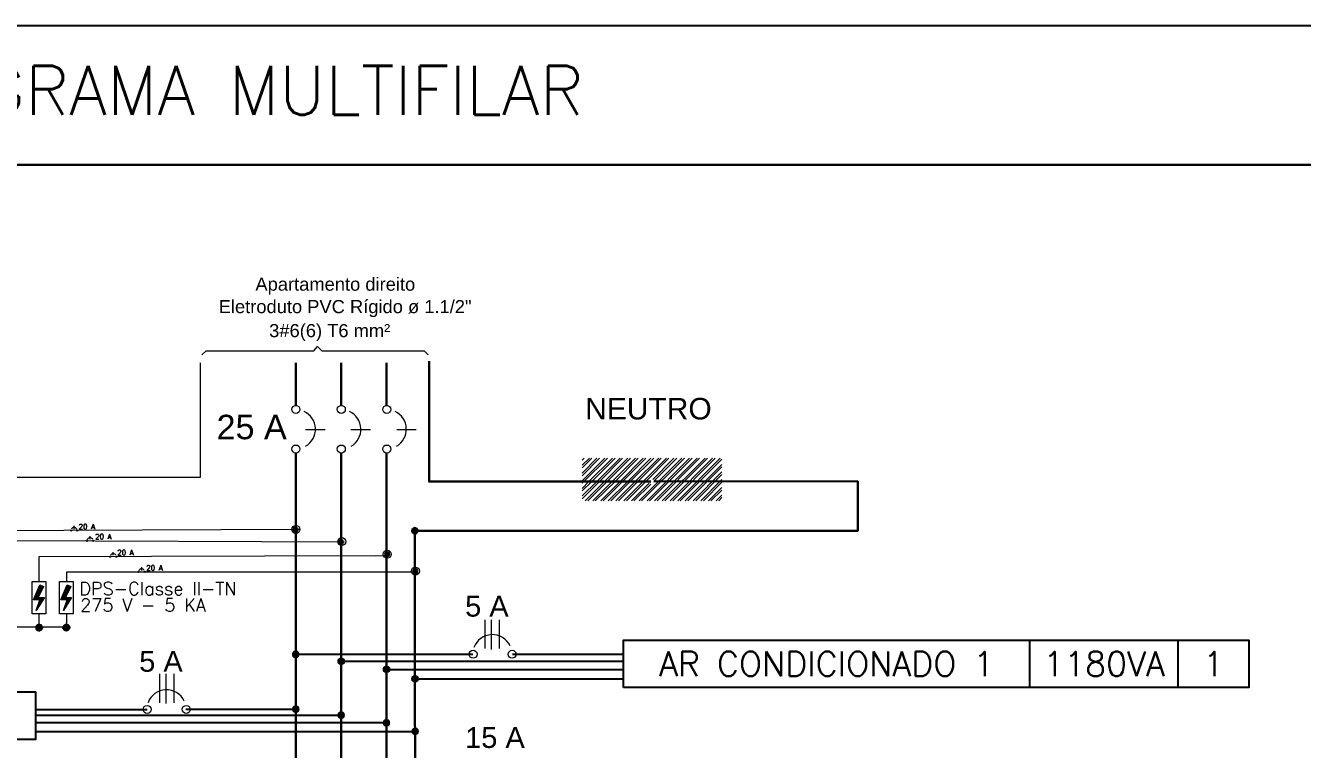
# Model space of a CAD drawing. Header units: metres. Extents: x 2426 to 2593, y 1997 to 2034.
# Drawn here: x 2458.787 to 2463.734, y 2018.359 to 2021.163 of the extents above; entities that cross this region are included whole.
import ezdxf

# ---------------------------------------------------------------- set-up
doc = ezdxf.new("R2010")
doc.units = ezdxf.units.M
doc.linetypes.add('CONTORNO_QUADRO_T', pattern=[0.35, 0.2, -0.15])
for name, color, linetype in [('ELE-TEXTO04', 4, 'CONTORNO_QUADRO_T'), ('PDF3_COTA', 7, 'Continuous'), ('PDF3_DI-Barramento Fase 1', 6, 'Continuous'), ('PDF3_DI-Barramento Fase 2', 6, 'Continuous'), ('PDF3_DI-Barramento Fase 3', 4, 'Continuous'), ('PDF3_DI-Disjuntor', 7, 'Continuous'), ('PDF3_DI-Textos do diagrama', 7, 'Continuous'), ('PDF3_DIAGRAMA', 7, 'Continuous'), ('PDF3_eletrodutos', 3, 'Continuous'), ('PDF3_Text', 7, 'Continuous'), ('VISTA FRONTAL', 7, 'Continuous')]:
    doc.layers.add(name, color=color, linetype=linetype)
doc.layers.add('PDF3_DI-Linhas do diagrama', color=7, linetype='Continuous', true_color=0xdcdcdc)
doc.styles.add('N', font='romans.shx', dxfattribs={"height": 0.13})
doc.styles.add('PDF Arial', font='arial.ttf')

msp = doc.modelspace()

# ---------------------------------------------------------------- linework, layer by layer
at = {"layer": 'PDF3_COTA'}
for p, q in [((2460.0098, 2018.7009), (2461.1023, 2018.7009)), ((2460.2963, 2018.6324), (2461.0989, 2018.6324)), ((2458.8286, 2018.4917), (2460.0059, 2018.4917)), ((2458.8286, 2018.4291), (2460.295, 2018.4291))]:
    msp.add_line(p, q, dxfattribs=at)
at = {"layer": 'PDF3_COTA', "lineweight": 25}
for points in [[(2461.1032, 2018.599), (2461.1032, 2018.7816), (2463.5266, 2018.7816), (2463.5266, 2018.599), (2461.2711, 2018.599)], [(2456.4217, 2018.3974), (2456.4217, 2018.5816), (2458.8257, 2018.5816), (2458.8257, 2018.3974)]]:
    msp.add_lwpolyline(points, close=True, dxfattribs=at)
for points in [[(2462.678, 2018.599), (2462.678, 2018.7816)], [(2463.2524, 2018.599), (2463.2524, 2018.7816)], [(2459.8414, 2018.7278), (2460.5195, 2018.7278)], [(2460.6733, 2018.7278), (2461.1032, 2018.7278)], [(2460.1849, 2018.6691), (2461.1032, 2018.6691)], [(2458.8257, 2018.5142), (2459.2577, 2018.5142)], [(2459.8352, 2018.5142), (2459.408, 2018.5142)], [(2460.1835, 2018.462), (2458.8257, 2018.462)]]:
    msp.add_lwpolyline(points, dxfattribs=at)
at = {"layer": 'PDF3_DI-Barramento Fase 1', "lineweight": 30}
for points in [[(2459.8332, 2019.8559), (2459.8332, 2019.6896)], [(2460.0093, 2019.8559), (2460.0093, 2019.6896)], [(2460.1853, 2019.8559), (2460.1853, 2019.6896)], [(2459.8332, 2019.507), (2459.8332, 2015.8688), (2459.8332, 2015.8688)]]:
    msp.add_lwpolyline(points, dxfattribs=at)
at = {"layer": 'PDF3_DI-Barramento Fase 2', "lineweight": 30}
msp.add_lwpolyline([(2460.0093, 2019.507), (2460.0093, 2015.8902), (2460.0093, 2015.8902)], dxfattribs=at)
at = {"layer": 'PDF3_DI-Barramento Fase 3', "lineweight": 30}
for points in [[(2460.35, 2019.8624), (2460.35, 2019.3962), (2461.2091, 2019.3962)], [(2461.2205, 2019.3962), (2462.0112, 2019.3978), (2462.0112, 2019.2054), (2460.3842, 2019.2054)], [(2460.7967, 2019.2054), (2460.2946, 2019.2054), (2460.2962, 2017.6893), (2460.2962, 2015.8688), (2460.2962, 2015.8688)]]:
    msp.add_lwpolyline(points, dxfattribs=at)
at = {"layer": 'PDF3_DI-Barramento Fase 3', "color": 6, "lineweight": 30}
msp.add_lwpolyline([(2460.1853, 2019.507), (2460.1853, 2015.8795), (2460.1853, 2016.3134)], dxfattribs=at)
at = {"layer": 'PDF3_DI-Disjuntor', "transparency": 33554559}
for points in [[(2458.8404, 2018.9902), (2458.8355, 2018.9478), (2458.8224, 2018.9478)], [(2458.8567, 2018.9902), (2458.8404, 2018.9902), (2458.8355, 2018.9478)], [(2458.842, 2018.9968), (2458.8567, 2018.9902), (2458.8404, 2018.9902)], [(2458.9447, 2018.9902), (2458.9414, 2018.9478), (2458.9284, 2018.9478)], [(2458.9626, 2018.9902), (2458.9447, 2018.9902), (2458.9414, 2018.9478)], [(2458.948, 2018.9968), (2458.9626, 2018.9902), (2458.9447, 2018.9902)], [(2458.8224, 2018.9478), (2458.8534, 2018.9381), (2458.8175, 2018.9381)], [(2458.8599, 2018.9478), (2458.8224, 2018.9478), (2458.8534, 2018.9381)], [(2458.842, 2018.9381), (2458.8534, 2018.9381), (2458.8273, 2018.8973)], [(2458.9284, 2018.9478), (2458.9578, 2018.9381), (2458.9235, 2018.9381)], [(2458.9643, 2018.9478), (2458.9284, 2018.9478), (2458.9578, 2018.9381)], [(2458.948, 2018.9381), (2458.9578, 2018.9381), (2458.9333, 2018.8973)]]:
    msp.add_solid(points, dxfattribs=at)
at = {"layer": 'PDF3_DI-Linhas do diagrama', "lineweight": 20}
for centre in [(2459.834, 2019.2111), (2460.0117, 2019.1639), (2460.1878, 2019.1149), (2460.297, 2019.0497)]:
    msp.add_circle(centre, 0.0155, dxfattribs=at)
at = {"layer": 'PDF3_DI-Linhas do diagrama', "transparency": 33554559}
for points in [[(2459.8234, 2019.2185), (2459.8332, 2019.2103), (2459.8202, 2019.2103)], [(2459.8202, 2019.2103), (2459.8234, 2019.2022), (2459.8332, 2019.2103)], [(2459.8332, 2019.2234), (2459.8234, 2019.2185), (2459.8332, 2019.2103)], [(2459.8234, 2019.2022), (2459.8332, 2019.2103), (2459.8332, 2019.1973)], [(2459.8332, 2019.2103), (2459.8414, 2019.2185), (2459.8332, 2019.2234)], [(2459.8462, 2019.2103), (2459.8332, 2019.2103), (2459.8414, 2019.2185)], [(2459.8332, 2019.2103), (2459.8332, 2019.1973), (2459.8414, 2019.2022)], [(2459.8414, 2019.2022), (2459.8462, 2019.2103), (2459.8332, 2019.2103)], [(2459.9995, 2019.1712), (2460.0093, 2019.163), (2459.9962, 2019.163)], [(2459.9962, 2019.163), (2459.9995, 2019.1533), (2460.0093, 2019.163)], [(2460.0093, 2019.1745), (2459.9995, 2019.1712), (2460.0093, 2019.163)], [(2459.9995, 2019.1533), (2460.0093, 2019.163), (2460.0093, 2019.15)], [(2460.0093, 2019.163), (2460.0174, 2019.1712), (2460.0093, 2019.1745)], [(2460.0207, 2019.163), (2460.0093, 2019.163), (2460.0174, 2019.1712)], [(2460.0093, 2019.163), (2460.0093, 2019.15), (2460.0174, 2019.1533)], [(2460.0174, 2019.1533), (2460.0207, 2019.163), (2460.0093, 2019.163)], [(2460.1788, 2019.1239), (2460.1886, 2019.1158), (2460.1756, 2019.1158)], [(2460.1756, 2019.1158), (2460.1788, 2019.106), (2460.1886, 2019.1158)], [(2460.1886, 2019.1272), (2460.1788, 2019.1239), (2460.1886, 2019.1158)], [(2460.1788, 2019.106), (2460.1886, 2019.1158), (2460.1886, 2019.1027)], [(2460.1886, 2019.1158), (2460.1967, 2019.1239), (2460.1886, 2019.1272)], [(2460.2, 2019.1158), (2460.1886, 2019.1158), (2460.1967, 2019.1239)], [(2460.1886, 2019.1158), (2460.1886, 2019.1027), (2460.1967, 2019.106)], [(2460.1967, 2019.106), (2460.2, 2019.1158), (2460.1886, 2019.1158)], [(2460.288, 2019.0587), (2460.2978, 2019.0489), (2460.2848, 2019.0489)], [(2460.2848, 2019.0489), (2460.288, 2019.0408), (2460.2978, 2019.0489)], [(2460.2978, 2019.062), (2460.288, 2019.0587), (2460.2978, 2019.0489)], [(2460.288, 2019.0408), (2460.2978, 2019.0489), (2460.2978, 2019.0359)], [(2460.2978, 2019.0489), (2460.306, 2019.0587), (2460.2978, 2019.062)], [(2460.3092, 2019.0489), (2460.2978, 2019.0489), (2460.306, 2019.0587)], [(2460.2978, 2019.0489), (2460.2978, 2019.0359), (2460.306, 2019.0408)], [(2460.306, 2019.0408), (2460.3092, 2019.0489), (2460.2978, 2019.0489)], [(2459.8332, 2018.7278), (2459.8202, 2018.7343), (2459.8185, 2018.7278)], [(2459.825, 2018.7408), (2459.8332, 2018.7278), (2459.8202, 2018.7343)], [(2459.8332, 2018.7424), (2459.825, 2018.7408), (2459.8332, 2018.7278)], [(2459.8332, 2018.7278), (2459.8414, 2018.7408), (2459.8332, 2018.7424)], [(2459.8462, 2018.7343), (2459.8332, 2018.7278), (2459.8414, 2018.7408)], [(2459.8479, 2018.7278), (2459.8462, 2018.7343), (2459.8332, 2018.7278)], [(2459.8185, 2018.7278), (2459.8202, 2018.7196), (2459.8332, 2018.7278)], [(2459.8202, 2018.7196), (2459.8332, 2018.7278), (2459.825, 2018.7131)], [(2459.8332, 2018.7278), (2459.825, 2018.7131), (2459.8332, 2018.7115)], [(2459.8332, 2018.7115), (2459.8414, 2018.7131), (2459.8332, 2018.7278)], [(2459.8414, 2018.7131), (2459.8332, 2018.7278), (2459.8462, 2018.7196)], [(2459.8332, 2018.7278), (2459.8462, 2018.7196), (2459.8479, 2018.7278)], [(2460.0088, 2018.7004), (2459.9958, 2018.7085), (2459.9942, 2018.7004)], [(2459.9942, 2018.7004), (2459.9958, 2018.6922), (2460.0088, 2018.7004)], [(2460.0023, 2018.7134), (2460.0088, 2018.7004), (2459.9958, 2018.7085)], [(2459.9958, 2018.6922), (2460.0088, 2018.7004), (2460.0023, 2018.6873)], [(2460.0088, 2018.7151), (2460.0023, 2018.7134), (2460.0088, 2018.7004)], [(2460.0088, 2018.7004), (2460.0023, 2018.6873), (2460.0088, 2018.6857)], [(2460.0088, 2018.7004), (2460.017, 2018.7134), (2460.0088, 2018.7151)], [(2460.0235, 2018.7085), (2460.0088, 2018.7004), (2460.017, 2018.7134)], [(2460.0251, 2018.7004), (2460.0235, 2018.7085), (2460.0088, 2018.7004)], [(2460.0088, 2018.6857), (2460.017, 2018.6873), (2460.0088, 2018.7004)], [(2460.017, 2018.6873), (2460.0088, 2018.7004), (2460.0235, 2018.6922)], [(2460.0088, 2018.7004), (2460.0235, 2018.6922), (2460.0251, 2018.7004)], [(2460.1844, 2018.6839), (2460.1779, 2018.6823), (2460.1844, 2018.6692)], [(2460.1844, 2018.6692), (2460.1926, 2018.6823), (2460.1844, 2018.6839)], [(2460.1844, 2018.6692), (2460.1714, 2018.6774), (2460.1697, 2018.6692)], [(2460.1697, 2018.6692), (2460.1714, 2018.6611), (2460.1844, 2018.6692)], [(2460.1779, 2018.6823), (2460.1844, 2018.6692), (2460.1714, 2018.6774)], [(2460.1714, 2018.6611), (2460.1844, 2018.6692), (2460.1779, 2018.6562)], [(2460.1844, 2018.6692), (2460.1779, 2018.6562), (2460.1844, 2018.6546)], [(2460.1991, 2018.6774), (2460.1844, 2018.6692), (2460.1926, 2018.6823)], [(2460.2007, 2018.6692), (2460.1991, 2018.6774), (2460.1844, 2018.6692)], [(2460.1844, 2018.6546), (2460.1926, 2018.6562), (2460.1844, 2018.6692)], [(2460.1926, 2018.6562), (2460.1844, 2018.6692), (2460.1991, 2018.6611)], [(2460.1844, 2018.6692), (2460.1991, 2018.6611), (2460.2007, 2018.6692)], [(2460.2949, 2018.6327), (2460.2819, 2018.6408), (2460.2802, 2018.6327)], [(2460.2884, 2018.6457), (2460.2949, 2018.6327), (2460.2819, 2018.6408)], [(2460.2949, 2018.6473), (2460.2884, 2018.6457), (2460.2949, 2018.6327)], [(2460.2949, 2018.6327), (2460.3031, 2018.6457), (2460.2949, 2018.6473)], [(2460.3096, 2018.6408), (2460.2949, 2018.6327), (2460.3031, 2018.6457)], [(2460.3112, 2018.6327), (2460.3096, 2018.6408), (2460.2949, 2018.6327)], [(2460.2802, 2018.6327), (2460.2819, 2018.6245), (2460.2949, 2018.6327)], [(2460.2819, 2018.6245), (2460.2949, 2018.6327), (2460.2884, 2018.6196)], [(2460.2949, 2018.6327), (2460.2884, 2018.6196), (2460.2949, 2018.618)], [(2460.2949, 2018.618), (2460.3031, 2018.6196), (2460.2949, 2018.6327)], [(2460.3031, 2018.6196), (2460.2949, 2018.6327), (2460.3096, 2018.6245)], [(2460.2949, 2018.6327), (2460.3096, 2018.6245), (2460.3112, 2018.6327)], [(2459.8336, 2018.5149), (2459.8206, 2018.523), (2459.8189, 2018.5149)], [(2459.8189, 2018.5149), (2459.8206, 2018.5067), (2459.8336, 2018.5149)], [(2459.8254, 2018.5279), (2459.8336, 2018.5149), (2459.8206, 2018.523)], [(2459.8206, 2018.5067), (2459.8336, 2018.5149), (2459.8254, 2018.5018)], [(2459.8336, 2018.5295), (2459.8254, 2018.5279), (2459.8336, 2018.5149)], [(2459.8336, 2018.5149), (2459.8254, 2018.5018), (2459.8336, 2018.5002)], [(2459.8336, 2018.5149), (2459.8418, 2018.5279), (2459.8336, 2018.5295)], [(2459.8466, 2018.523), (2459.8336, 2018.5149), (2459.8418, 2018.5279)], [(2459.8483, 2018.5149), (2459.8466, 2018.523), (2459.8336, 2018.5149)], [(2459.8336, 2018.5002), (2459.8418, 2018.5018), (2459.8336, 2018.5149)], [(2459.8418, 2018.5018), (2459.8336, 2018.5149), (2459.8466, 2018.5067)], [(2459.8336, 2018.5149), (2459.8466, 2018.5067), (2459.8483, 2018.5149)], [(2460.0093, 2018.4917), (2459.9963, 2018.4999), (2459.9946, 2018.4917)], [(2459.9946, 2018.4917), (2459.9963, 2018.4836), (2460.0093, 2018.4917)], [(2460.0012, 2018.5048), (2460.0093, 2018.4917), (2459.9963, 2018.4999)], [(2459.9963, 2018.4836), (2460.0093, 2018.4917), (2460.0012, 2018.4787)], [(2460.0093, 2018.5064), (2460.0012, 2018.5048), (2460.0093, 2018.4917)], [(2460.0093, 2018.4917), (2460.0012, 2018.4787), (2460.0093, 2018.4771)], [(2460.0093, 2018.4917), (2460.0175, 2018.5048), (2460.0093, 2018.5064)], [(2460.0224, 2018.4999), (2460.0093, 2018.4917), (2460.0175, 2018.5048)], [(2460.024, 2018.4917), (2460.0224, 2018.4999), (2460.0093, 2018.4917)], [(2460.0093, 2018.4771), (2460.0175, 2018.4787), (2460.0093, 2018.4917)], [(2460.0175, 2018.4787), (2460.0093, 2018.4917), (2460.0224, 2018.4836)], [(2460.0093, 2018.4917), (2460.0224, 2018.4836), (2460.024, 2018.4917)], [(2460.1848, 2018.462), (2460.1717, 2018.4702), (2460.1701, 2018.462)], [(2460.1701, 2018.462), (2460.1717, 2018.4539), (2460.1848, 2018.462)], [(2460.1766, 2018.4751), (2460.1848, 2018.462), (2460.1717, 2018.4702)], [(2460.1717, 2018.4539), (2460.1848, 2018.462), (2460.1766, 2018.449)], [(2460.1848, 2018.4767), (2460.1766, 2018.4751), (2460.1848, 2018.462)], [(2460.1848, 2018.462), (2460.1766, 2018.449), (2460.1848, 2018.4474)], [(2460.1848, 2018.462), (2460.1929, 2018.4751), (2460.1848, 2018.4767)], [(2460.1978, 2018.4702), (2460.1848, 2018.462), (2460.1929, 2018.4751)], [(2460.1994, 2018.462), (2460.1978, 2018.4702), (2460.1848, 2018.462)], [(2460.1848, 2018.4474), (2460.1929, 2018.449), (2460.1848, 2018.462)], [(2460.1929, 2018.449), (2460.1848, 2018.462), (2460.1978, 2018.4539)], [(2460.1848, 2018.462), (2460.1978, 2018.4539), (2460.1994, 2018.462)], [(2460.2962, 2018.4291), (2460.2832, 2018.4372), (2460.2815, 2018.4291)], [(2460.288, 2018.4421), (2460.2962, 2018.4291), (2460.2832, 2018.4372)], [(2460.2962, 2018.4437), (2460.288, 2018.4421), (2460.2962, 2018.4291)], [(2460.2962, 2018.4291), (2460.3043, 2018.4421), (2460.2962, 2018.4437)], [(2460.3092, 2018.4372), (2460.2962, 2018.4291), (2460.3043, 2018.4421)], [(2460.3109, 2018.4291), (2460.3092, 2018.4372), (2460.2962, 2018.4291)], [(2460.2815, 2018.4291), (2460.2832, 2018.4209), (2460.2962, 2018.4291)], [(2460.2832, 2018.4209), (2460.2962, 2018.4291), (2460.288, 2018.416)], [(2460.2962, 2018.4291), (2460.288, 2018.416), (2460.2962, 2018.4144)], [(2460.2962, 2018.4144), (2460.3043, 2018.416), (2460.2962, 2018.4291)], [(2460.3043, 2018.416), (2460.2962, 2018.4291), (2460.3092, 2018.4209)], [(2460.2962, 2018.4291), (2460.3092, 2018.4209), (2460.3109, 2018.4291)]]:
    msp.add_solid(points, dxfattribs=at)
at = {"layer": 'PDF3_DI-Textos do diagrama', "lineweight": 20}
msp.add_lwpolyline([(2459.4697, 2019.8869), (2459.486, 2019.9032), (2459.9033, 2019.9032), (2459.918, 2019.9195), (2459.9343, 2019.9032), (2460.3304, 2019.9032), (2460.3467, 2019.8869)], dxfattribs=at)
for points in [[(2458.8567, 2018.9902), (2458.8355, 2018.9478), (2458.8599, 2018.9478), (2458.8273, 2018.8973), (2458.842, 2018.9381), (2458.8175, 2018.9381), (2458.842, 2018.9968)], [(2458.9626, 2018.9902), (2458.9414, 2018.9478), (2458.9643, 2018.9478), (2458.9333, 2018.8973), (2458.948, 2018.9381), (2458.9235, 2018.9381), (2458.948, 2018.9968)]]:
    msp.add_lwpolyline(points, close=True, dxfattribs=at)
at = {"layer": 'PDF3_DIAGRAMA', "color": 1, "lineweight": 5}
for points in [[(2459.8707, 2019.5983), (2459.9473, 2019.5983)], [(2460.0468, 2019.5983), (2460.1234, 2019.5983)], [(2460.2245, 2019.5983), (2460.2995, 2019.5983)], [(2458.9753, 2019.2125), (2458.9753, 2019.2244)], [(2459.0366, 2019.173), (2459.0366, 2019.1849)], [(2459.1267, 2019.1112), (2459.1267, 2019.1231)], [(2459.2366, 2019.0524), (2459.2366, 2019.0644)], [(2460.567, 2018.7493), (2460.567, 2018.8605)], [(2460.592, 2018.7465), (2460.592, 2018.8605)], [(2460.6226, 2018.7493), (2460.6226, 2018.8605)], [(2459.3063, 2018.54), (2459.3063, 2018.6512)], [(2459.3313, 2018.5372), (2459.3313, 2018.6512)], [(2459.3619, 2018.54), (2459.3619, 2018.6512)]]:
    msp.add_lwpolyline(points, dxfattribs=at)
at = {"layer": 'PDF3_DIAGRAMA', "lineweight": 5}
for points in [[(2459.8479, 2019.2103), (2458.6284, 2019.2054), (2458.6284, 2019.0098)], [(2460.0223, 2019.1614), (2458.7344, 2019.1663), (2458.7344, 2019.0098)], [(2460.1495, 2019.1092), (2458.8387, 2019.1044), (2458.8387, 2019.0098)], [(2460.1429, 2019.1092), (2460.1951, 2019.1109)], [(2460.2946, 2019.0457), (2458.9447, 2019.0457), (2458.9447, 2019.0098)]]:
    msp.add_lwpolyline(points, dxfattribs=at)
at = {"layer": 'PDF3_DIAGRAMA', "color": 1, "lineweight": 5}
for points in [[(2458.8127, 2019.0098), (2458.8648, 2019.0098), (2458.8648, 2018.8843), (2458.8127, 2018.8843)], [(2458.9186, 2019.0098), (2458.9708, 2019.0098), (2458.9708, 2018.8843), (2458.9186, 2018.8843)]]:
    msp.add_lwpolyline(points, close=True, dxfattribs=at)
for centre, radius in [((2459.834, 2019.6758), 0.0155), ((2460.0101, 2019.6758), 0.0155), ((2460.1862, 2019.6758), 0.0155), ((2459.834, 2019.5225), 0.0155), ((2460.0101, 2019.5225), 0.0155), ((2460.1862, 2019.5225), 0.0155), ((2458.9632, 2019.2068), 0.00241), ((2458.9871, 2019.2068), 0.00241), ((2459.0245, 2019.1672), 0.00241), ((2459.0484, 2019.1672), 0.00241), ((2459.1146, 2019.1055), 0.00241), ((2459.1385, 2019.1055), 0.00241), ((2459.2245, 2019.0467), 0.00241), ((2459.2484, 2019.0467), 0.00241), ((2460.5204, 2018.7278), 0.0155), ((2460.672, 2018.7278), 0.0155), ((2459.2577, 2018.5142), 0.0155), ((2459.4093, 2018.5142), 0.0155)]:
    msp.add_circle(centre, radius, dxfattribs=at)
for centre, radius, start, end in [((2459.834, 2019.5991), 0.0758, 299.9965, 65.001), ((2460.0101, 2019.5991), 0.0758, 299.9965, 65.001), ((2460.1862, 2019.5991), 0.0758, 299.9965, 65.001), ((2458.9751, 2019.2068), 0.0118, 29.9965, 155.001), ((2459.0365, 2019.1672), 0.0118, 29.9965, 155.001), ((2459.1266, 2019.1055), 0.0118, 29.9965, 155.001), ((2459.2365, 2019.0467), 0.0118, 29.9965, 155.001), ((2460.5953, 2018.7278), 0.0758, 24.9999, 159.9994), ((2459.3327, 2018.5142), 0.0758, 24.9999, 159.9994)]:
    msp.add_arc(centre, radius, start, end, dxfattribs=at)
at = {"layer": 'PDF3_eletrodutos', "lineweight": 9}
for points in [[(2458.4524, 2019.4141), (2459.4648, 2019.4141), (2459.4648, 2019.8559)], [(2458.8387, 2018.8843), (2458.8387, 2018.8305)], [(2458.9447, 2018.8843), (2458.9447, 2018.8305)], [(2458.6382, 2018.8288), (2458.7295, 2018.8337), (2458.948, 2018.8337)]]:
    msp.add_lwpolyline(points, dxfattribs=at)
at = {"layer": 'PDF3_eletrodutos', "color": 4, "lineweight": 9}
for points in [[(2460.9434, 2019.4597), (2460.9711, 2019.4875)], [(2460.9434, 2019.4288), (2461.0005, 2019.4875)], [(2460.9434, 2019.3994), (2461.0314, 2019.4875)], [(2460.9434, 2019.3701), (2460.9695, 2019.3962), (2461.0608, 2019.4875)], [(2460.9434, 2019.3407), (2461.0005, 2019.3962), (2461.0901, 2019.4875)], [(2460.9434, 2019.4793), (2460.9516, 2019.4875)], [(2460.9434, 2019.45), (2460.9809, 2019.4875)], [(2460.9434, 2019.419), (2461.0102, 2019.4875)], [(2460.9434, 2019.3896), (2460.9499, 2019.3962), (2461.0412, 2019.4875)], [(2460.9434, 2019.3603), (2460.9809, 2019.3962), (2461.0706, 2019.4875)], [(2460.9434, 2019.3293), (2461.0102, 2019.3962), (2461.0999, 2019.4875)], [(2460.9548, 2019.3212), (2461.0298, 2019.3962), (2461.1195, 2019.4875)], [(2460.9646, 2019.3212), (2461.0396, 2019.3962), (2461.1309, 2019.4875)], [(2460.9842, 2019.3212), (2461.0592, 2019.3962), (2461.1504, 2019.4875)], [(2460.9939, 2019.3212), (2461.0706, 2019.3962), (2461.1602, 2019.4875)], [(2461.0151, 2019.3212), (2461.0901, 2019.3962), (2461.1798, 2019.4875)], [(2461.0249, 2019.3212), (2461.0999, 2019.3962), (2461.1896, 2019.4875)], [(2461.0445, 2019.3212), (2461.1195, 2019.3962), (2461.2091, 2019.4875)], [(2461.0543, 2019.3212), (2461.1293, 2019.3962), (2461.2205, 2019.4875)], [(2461.0738, 2019.3212), (2461.1488, 2019.3962), (2461.2401, 2019.4875)], [(2461.0836, 2019.3212), (2461.1586, 2019.3962), (2461.2499, 2019.4875)], [(2461.1048, 2019.3212), (2461.1798, 2019.3962), (2461.2695, 2019.4875)], [(2461.1146, 2019.3212), (2461.1896, 2019.3962), (2461.2792, 2019.4875)], [(2461.1635, 2019.3212), (2461.3298, 2019.4875)], [(2461.1733, 2019.3212), (2461.3396, 2019.4875)], [(2461.1945, 2019.3212), (2461.3591, 2019.4875)], [(2461.2042, 2019.3212), (2461.3689, 2019.4875)], [(2461.2173, 2019.4043), (2461.2988, 2019.4875)], [(2461.2205, 2019.3978), (2461.3102, 2019.4875)], [(2461.2238, 2019.3212), (2461.3885, 2019.4875)], [(2461.2336, 2019.3212), (2461.3982, 2019.4875)], [(2461.2532, 2019.3212), (2461.4194, 2019.4875)], [(2461.2629, 2019.3212), (2461.4292, 2019.4875)], [(2461.2841, 2019.3212), (2461.4488, 2019.4875)], [(2461.2939, 2019.3212), (2461.4586, 2019.4875)], [(2461.3135, 2019.3212), (2461.4781, 2019.4875)], [(2461.3233, 2019.3212), (2461.4847, 2019.4826)], [(2461.3428, 2019.3212), (2461.4847, 2019.463)], [(2461.3526, 2019.3212), (2461.4847, 2019.4532)], [(2461.3738, 2019.3212), (2461.4847, 2019.4337)], [(2461.1341, 2019.3212), (2461.2026, 2019.3896)], [(2461.1439, 2019.3212), (2461.2091, 2019.3864)], [(2461.3836, 2019.3212), (2461.4847, 2019.4239)], [(2461.4031, 2019.3212), (2461.4847, 2019.4043)], [(2461.4129, 2019.3212), (2461.4847, 2019.3945)], [(2461.4325, 2019.3212), (2461.4847, 2019.3733)], [(2461.4423, 2019.3212), (2461.4847, 2019.3636)], [(2461.4618, 2019.3212), (2461.4847, 2019.344)], [(2461.4732, 2019.3212), (2461.4847, 2019.3342)], [(2460.7885, 2019.2054), (2460.288, 2019.2054), (2460.7885, 2019.2054)], [(2460.3842, 2019.2054), (2460.2946, 2019.2054), (2460.7967, 2019.2054), (2460.2946, 2019.2054)]]:
    msp.add_lwpolyline(points, dxfattribs=at)
at = {"layer": 'PDF3_eletrodutos', "lineweight": 9}
for points in [[(2458.8518, 2018.8305), (2458.8518, 2018.8288), (2458.8502, 2018.8256), (2458.8502, 2018.8239), (2458.8485, 2018.8223), (2458.8469, 2018.8207), (2458.8436, 2018.8191), (2458.842, 2018.8191), (2458.8404, 2018.8174), (2458.8371, 2018.8191), (2458.8355, 2018.8191), (2458.8322, 2018.8191), (2458.8306, 2018.8207), (2458.829, 2018.8223), (2458.8273, 2018.8256), (2458.8273, 2018.8272), (2458.8273, 2018.8288), (2458.8273, 2018.8321), (2458.8273, 2018.8337), (2458.8273, 2018.837), (2458.829, 2018.8386), (2458.8306, 2018.8403), (2458.8322, 2018.8419), (2458.8355, 2018.8435), (2458.8371, 2018.8435), (2458.8404, 2018.8435), (2458.842, 2018.8435), (2458.8436, 2018.8419), (2458.8469, 2018.8419), (2458.8485, 2018.8403), (2458.8502, 2018.837), (2458.8502, 2018.8354), (2458.8518, 2018.8337), (2458.8518, 2018.8305), (2458.8518, 2018.8337), (2458.8502, 2018.8354), (2458.8502, 2018.837), (2458.8485, 2018.8403), (2458.8469, 2018.8419), (2458.8436, 2018.8419), (2458.842, 2018.8435), (2458.8404, 2018.8435), (2458.8371, 2018.8435), (2458.8355, 2018.8435), (2458.8322, 2018.8419), (2458.8306, 2018.8403), (2458.829, 2018.8386), (2458.8273, 2018.837), (2458.8273, 2018.8337), (2458.8273, 2018.8321), (2458.8273, 2018.8288), (2458.8273, 2018.8272), (2458.8273, 2018.8256), (2458.829, 2018.8223), (2458.8306, 2018.8207), (2458.8322, 2018.8191), (2458.8355, 2018.8191), (2458.8371, 2018.8191), (2458.8404, 2018.8174), (2458.842, 2018.8191), (2458.8436, 2018.8191), (2458.8469, 2018.8207), (2458.8485, 2018.8223), (2458.8502, 2018.8239), (2458.8502, 2018.8256), (2458.8518, 2018.8288)], [(2458.9578, 2018.8305), (2458.9578, 2018.8288), (2458.9561, 2018.8256), (2458.9545, 2018.8239), (2458.9545, 2018.8223), (2458.9512, 2018.8207), (2458.9496, 2018.8191), (2458.948, 2018.8191), (2458.9447, 2018.8174), (2458.9431, 2018.8191), (2458.9398, 2018.8191), (2458.9382, 2018.8191), (2458.9366, 2018.8207), (2458.9349, 2018.8223), (2458.9333, 2018.8256), (2458.9317, 2018.8272), (2458.9317, 2018.8288), (2458.9317, 2018.8321), (2458.9317, 2018.8337), (2458.9333, 2018.837), (2458.9349, 2018.8386), (2458.9366, 2018.8403), (2458.9382, 2018.8419), (2458.9398, 2018.8435), (2458.9431, 2018.8435), (2458.9447, 2018.8435), (2458.948, 2018.8435), (2458.9496, 2018.8419), (2458.9512, 2018.8419), (2458.9545, 2018.8403), (2458.9545, 2018.837), (2458.9561, 2018.8354), (2458.9578, 2018.8337), (2458.9578, 2018.8305), (2458.9578, 2018.8337), (2458.9561, 2018.8354), (2458.9545, 2018.837), (2458.9545, 2018.8403), (2458.9512, 2018.8419), (2458.9496, 2018.8419), (2458.948, 2018.8435), (2458.9447, 2018.8435), (2458.9431, 2018.8435), (2458.9398, 2018.8435), (2458.9382, 2018.8419), (2458.9366, 2018.8403), (2458.9349, 2018.8386), (2458.9333, 2018.837), (2458.9317, 2018.8337), (2458.9317, 2018.8321), (2458.9317, 2018.8288), (2458.9317, 2018.8272), (2458.9333, 2018.8256), (2458.9349, 2018.8223), (2458.9366, 2018.8207), (2458.9382, 2018.8191), (2458.9398, 2018.8191), (2458.9431, 2018.8191), (2458.9447, 2018.8174), (2458.948, 2018.8191), (2458.9496, 2018.8191), (2458.9512, 2018.8207), (2458.9545, 2018.8223), (2458.9545, 2018.8239), (2458.9561, 2018.8256), (2458.9578, 2018.8288)]]:
    msp.add_lwpolyline(points, close=True, dxfattribs=at)
at = {"layer": 'PDF3_eletrodutos', "color": 4, "transparency": 33554559}
for points in [[(2460.2946, 2019.2054), (2460.2815, 2019.2136), (2460.2799, 2019.2054)], [(2460.2946, 2019.2054), (2460.2815, 2019.2136), (2460.2799, 2019.2054)], [(2460.2946, 2019.2054), (2460.2815, 2019.2136), (2460.2799, 2019.2054)], [(2460.2799, 2019.2054), (2460.2815, 2019.1989), (2460.2946, 2019.2054)], [(2460.2799, 2019.2054), (2460.2815, 2019.1989), (2460.2946, 2019.2054)], [(2460.2799, 2019.2054), (2460.2815, 2019.1989), (2460.2946, 2019.2054)], [(2460.288, 2019.2185), (2460.2946, 2019.2054), (2460.2815, 2019.2136)], [(2460.288, 2019.2185), (2460.2946, 2019.2054), (2460.2815, 2019.2136)], [(2460.288, 2019.2185), (2460.2946, 2019.2054), (2460.2815, 2019.2136)], [(2460.2815, 2019.1989), (2460.2946, 2019.2054), (2460.288, 2019.1924)], [(2460.2815, 2019.1989), (2460.2946, 2019.2054), (2460.288, 2019.1924)], [(2460.2815, 2019.1989), (2460.2946, 2019.2054), (2460.288, 2019.1924)], [(2460.2946, 2019.2217), (2460.288, 2019.2185), (2460.2946, 2019.2054)], [(2460.2946, 2019.2217), (2460.288, 2019.2185), (2460.2946, 2019.2054)], [(2460.2946, 2019.2217), (2460.288, 2019.2185), (2460.2946, 2019.2054)], [(2460.2946, 2019.2054), (2460.288, 2019.1924), (2460.2946, 2019.1908)], [(2460.2946, 2019.2054), (2460.288, 2019.1924), (2460.2946, 2019.1908)], [(2460.2946, 2019.2054), (2460.288, 2019.1924), (2460.2946, 2019.1908)], [(2460.2946, 2019.2054), (2460.3027, 2019.2185), (2460.2946, 2019.2217)], [(2460.2946, 2019.2054), (2460.3027, 2019.2185), (2460.2946, 2019.2217)], [(2460.2946, 2019.2054), (2460.3027, 2019.2185), (2460.2946, 2019.2217)], [(2460.3076, 2019.2136), (2460.2946, 2019.2054), (2460.3027, 2019.2185)], [(2460.3076, 2019.2136), (2460.2946, 2019.2054), (2460.3027, 2019.2185)], [(2460.3076, 2019.2136), (2460.2946, 2019.2054), (2460.3027, 2019.2185)], [(2460.3109, 2019.2054), (2460.3076, 2019.2136), (2460.2946, 2019.2054)], [(2460.3109, 2019.2054), (2460.3076, 2019.2136), (2460.2946, 2019.2054)], [(2460.3109, 2019.2054), (2460.3076, 2019.2136), (2460.2946, 2019.2054)], [(2460.2946, 2019.1908), (2460.3027, 2019.1924), (2460.2946, 2019.2054)], [(2460.3027, 2019.1924), (2460.2946, 2019.2054), (2460.3076, 2019.1989)], [(2460.2946, 2019.2054), (2460.3076, 2019.1989), (2460.3109, 2019.2054)], [(2460.2946, 2019.1908), (2460.3027, 2019.1924), (2460.2946, 2019.2054)], [(2460.3027, 2019.1924), (2460.2946, 2019.2054), (2460.3076, 2019.1989)], [(2460.2946, 2019.2054), (2460.3076, 2019.1989), (2460.3109, 2019.2054)], [(2460.2946, 2019.1908), (2460.3027, 2019.1924), (2460.2946, 2019.2054)], [(2460.3027, 2019.1924), (2460.2946, 2019.2054), (2460.3076, 2019.1989)], [(2460.2946, 2019.2054), (2460.3076, 2019.1989), (2460.3109, 2019.2054)]]:
    msp.add_solid(points, dxfattribs=at)
at = {"layer": 'PDF3_eletrodutos', "transparency": 33554559}
for points in [[(2458.8306, 2018.8403), (2458.8387, 2018.8305), (2458.8273, 2018.8305)], [(2458.8387, 2018.8435), (2458.8306, 2018.8403), (2458.8387, 2018.8305)], [(2458.8387, 2018.8305), (2458.8485, 2018.8403), (2458.8387, 2018.8435)], [(2458.8518, 2018.8305), (2458.8387, 2018.8305), (2458.8485, 2018.8403)], [(2458.9349, 2018.8403), (2458.9447, 2018.8305), (2458.9317, 2018.8305)], [(2458.9447, 2018.8435), (2458.9349, 2018.8403), (2458.9447, 2018.8305)], [(2458.9447, 2018.8305), (2458.9529, 2018.8403), (2458.9447, 2018.8435)], [(2458.9578, 2018.8305), (2458.9447, 2018.8305), (2458.9529, 2018.8403)], [(2458.8273, 2018.8305), (2458.8306, 2018.8223), (2458.8387, 2018.8305)], [(2458.8306, 2018.8223), (2458.8387, 2018.8305), (2458.8387, 2018.8174)], [(2458.8387, 2018.8305), (2458.8387, 2018.8174), (2458.8485, 2018.8223)], [(2458.8485, 2018.8223), (2458.8518, 2018.8305), (2458.8387, 2018.8305)], [(2458.9317, 2018.8305), (2458.9349, 2018.8223), (2458.9447, 2018.8305)], [(2458.9349, 2018.8223), (2458.9447, 2018.8305), (2458.9447, 2018.8174)], [(2458.9447, 2018.8305), (2458.9447, 2018.8174), (2458.9529, 2018.8223)], [(2458.9529, 2018.8223), (2458.9578, 2018.8305), (2458.9447, 2018.8305)]]:
    msp.add_solid(points, dxfattribs=at)
at = {"layer": 'VISTA FRONTAL', "color": 0, "ltscale": 0.25}
for points in [[(2473.8695, 2020.6229), (2455.9099, 2020.6229), (2455.9099, 2021.1625), (2473.8695, 2021.1625)], [(2473.8695, 2012.8764), (2455.9099, 2012.8764), (2455.9099, 2020.6229), (2473.8695, 2020.6229)]]:
    msp.add_lwpolyline(points, close=True, dxfattribs=at)

# ---------------------------------------------------------------- texts
at = {"style": 'N'}
for s, width, gutter_width, insert, char_height, attachment_point in [('20 A', 0.095722, 0.65, (2458.9924, 2019.232), 0.02, 1), ('20 A', 0.095722, 0.65, (2459.0563, 2019.1932), 0.02, 1), ('20 A', 0.095722, 0.65, (2459.142, 2019.1315), 0.02, 1), ('20 A', 0.095722, 0.65, (2459.2545, 2019.0722), 0.02, 1), ('AR CONDICIONADO 1', 1.574829, 0.4747, (2461.8906, 2018.6903), 0.094939, 5), ('1180VA', 0.574449, 0.4747, (2462.9652, 2018.6903), 0.09494, 5), ('1', 0.274169, 0.4747, (2463.3895, 2018.6903), 0.0949, 5)]:
    msp.add_mtext_dynamic_manual_height_columns(s, width=width, gutter_width=gutter_width, heights=[0], dxfattribs=dict(at, insert=insert, char_height=char_height, attachment_point=attachment_point))
at = {"layer": 'ELE-TEXTO04', "insert": (2458.2313, 2021.0063), "char_height": 0.189877, "attachment_point": 1, "style": 'N'}
msp.add_mtext('{\\C4;DIAGRAMA MULTIFILAR}', dxfattribs=at)
at = {"layer": 'PDF3_Text', "attachment_point": 7}
for s, insert, char_height, style in [('Apartamento direito', (2459.6772, 2020.1203), 0.05079, 'PDF Arial'), ('Eletroduto PVC Rígido ø 1.1/2"', (2459.5349, 2020.0333), 0.05079, 'PDF Arial'), ('3#6(6) T6 mm²', (2459.7305, 2019.9404), 0.05079, 'PDF Arial'), ('25 A', (2459.5267, 2019.5591), 0.09465, 'PDF Arial'), ('DPS-Classe II-TN', (2458.9952, 2018.9569), 0.05, 'N'), ('275 V - 5 KA', (2458.9985, 2018.8933), 0.05, 'N'), ('5 A', (2460.4897, 2018.8723), 0.08046, 'PDF Arial'), ('5 A', (2459.227, 2018.6587), 0.08046, 'PDF Arial'), ('15 A', (2460.4897, 2018.3637), 0.08046, 'PDF Arial')]:
    msp.add_mtext(s, dxfattribs=dict(at, insert=insert, char_height=char_height, style=style))
at = {"layer": 'PDF3_Text', "color": 4, "insert": (2460.9548, 2019.636), "char_height": 0.08315, "attachment_point": 7, "style": 'PDF Arial'}
msp.add_mtext('NEUTRO', dxfattribs=at)

doc.saveas('drawing.dxf')
